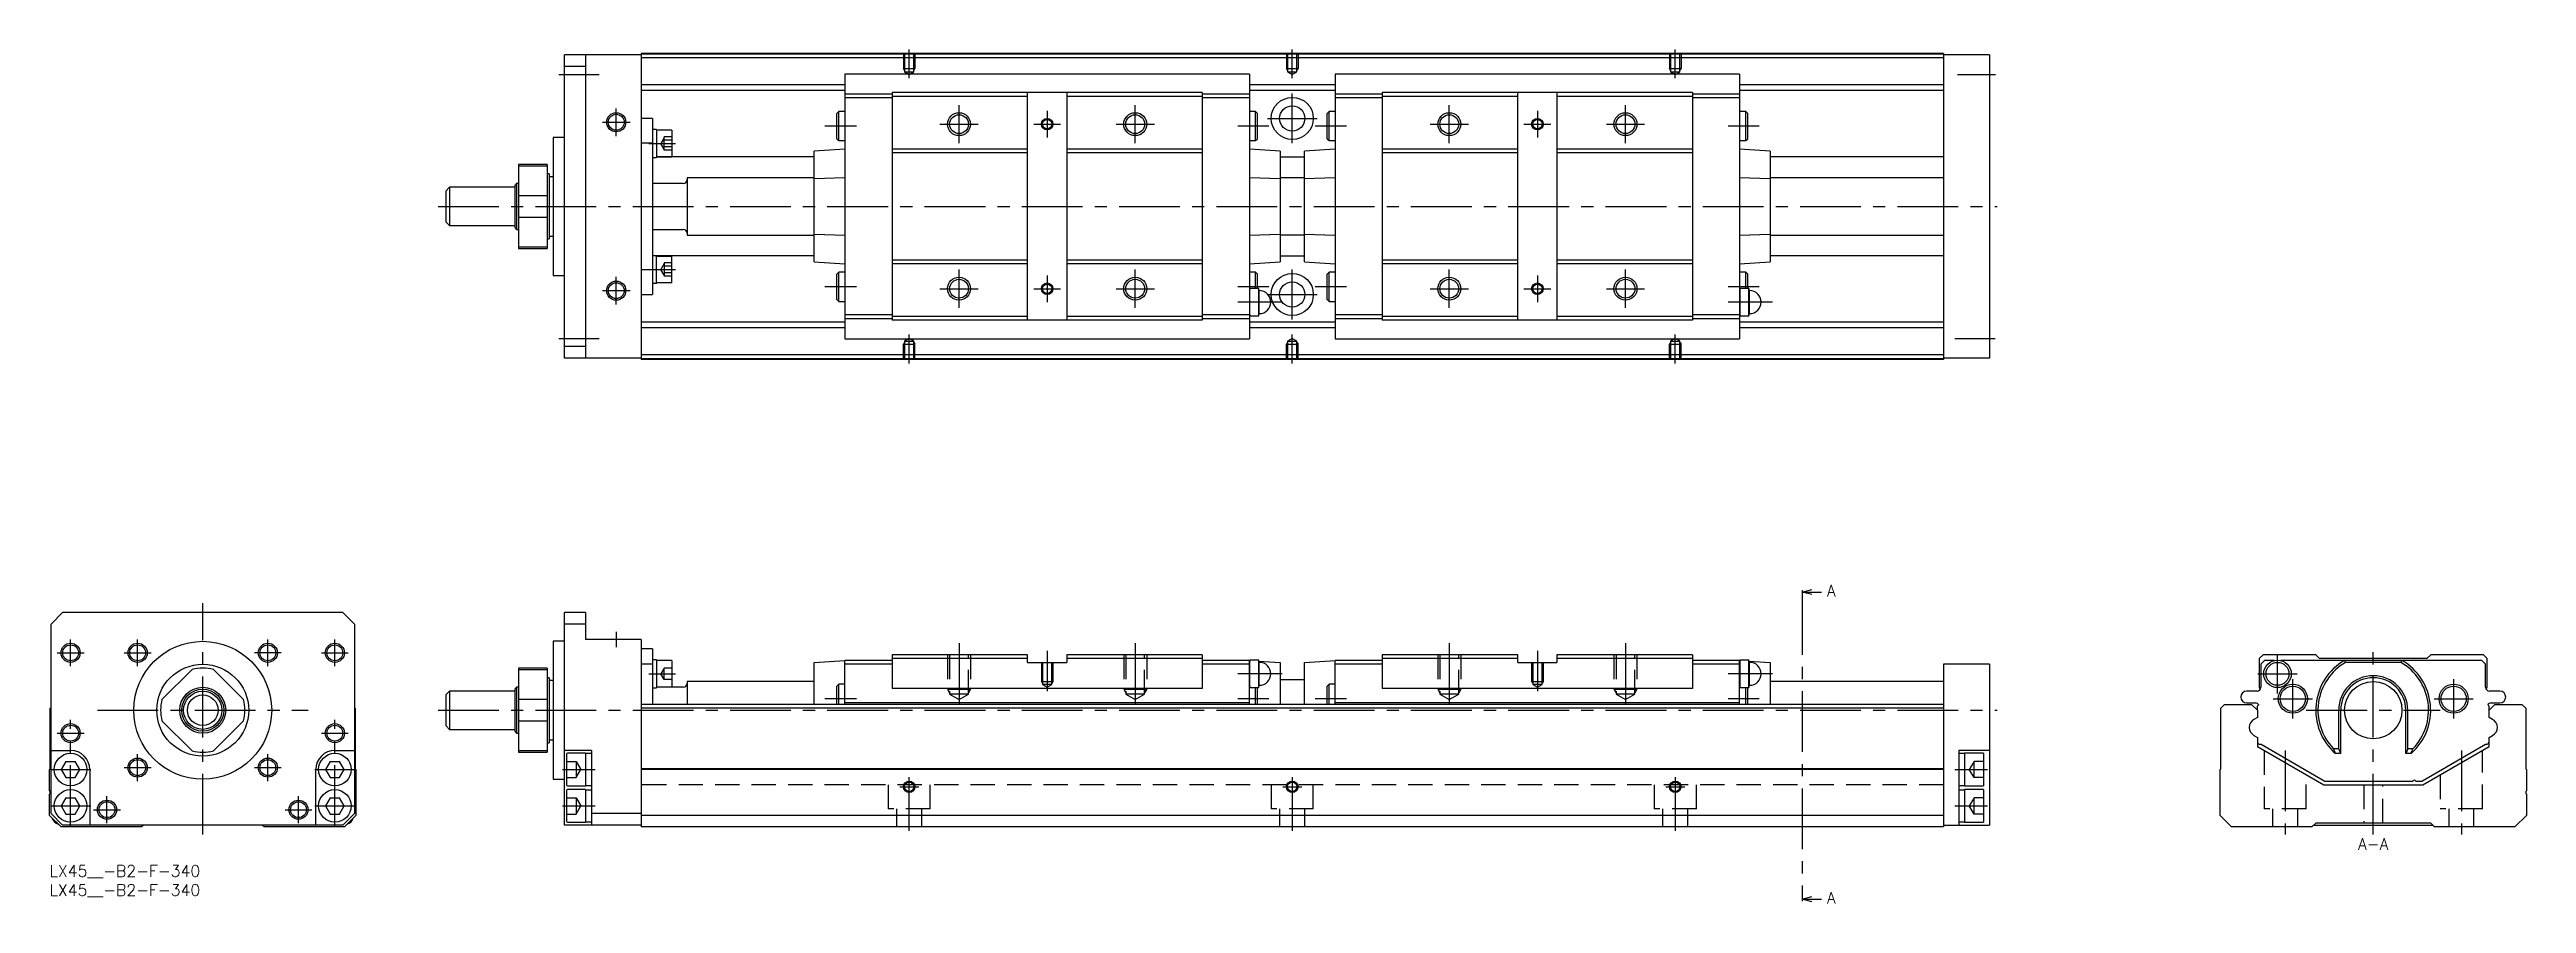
# Model space of a CAD drawing. Extents: x 0 to 647, y -10 to 213.
import ezdxf

# ---------------------------------------------------------------- set-up
doc = ezdxf.new("R2010")
doc.units = 0
doc.header["$LTSCALE"] = 0.5
doc.linetypes.add('CENTER', pattern=[50.8, 31.75, -6.35, 6.35, -6.35])
doc.linetypes.add('DASHED', pattern=[19.05, 12.7, -6.35])
for name, color, linetype in [('MSM_CENTER', 1, 'CENTER'), ('MSM_CONTINUOUS', 7, 'CONTINUOUS'), ('MSM_DASHED', 4, 'DASHED'), ('MSM_NARROW', 5, 'CONTINUOUS'), ('MSM_PART_NUMBER', 7, 'CONTINUOUS')]:
    doc.layers.add(name, color=color, linetype=linetype)
doc.styles.get("Standard").update_dxf_attribs({"font": 'txt.shx', "height": 3, "bigfont": 'bigfont.shx'})

# ---------------------------------------------------------------- blocks, each defined once
blk = doc.blocks.new('*U2')
at = {"layer": 'MSM_PART_NUMBER'}
blk.add_text('LX45__-B2-F-340', height=3, dxfattribs=at).set_placement((0, -3))
blk = doc.blocks.new('*U3')
at = {"layer": 'MSM_PART_NUMBER'}
blk.add_text('LX45__-B2-F-340', height=3, dxfattribs=at).set_placement((0, -8))

msp = doc.modelspace()

# ---------------------------------------------------------------- linework, layer by layer
at = {"layer": 'MSM_CENTER'}
for p, q in [((224.46, 205.61), (224.46, 213.12)), ((324.46, 205.61), (324.46, 213.12)), ((424.46, 205.61), (424.46, 213.12)), ((132.96, 206.62), (143.46, 206.62)), ((324.46, 188.62), (324.46, 201.62)), ((498.13, 206.62), (508.08, 206.62)), ((144.33, 194.12), (151.58, 194.12)), ((147.96, 190.5), (147.96, 197.75)), ((237.46, 188.62), (237.46, 198.62)), ((260.46, 197.12), (260.46, 190.12)), ((283.46, 188.62), (283.46, 198.62)), ((317.96, 195.12), (330.96, 195.12)), ((365.46, 188.62), (365.46, 198.62)), ((388.46, 197.12), (388.46, 190.12)), ((411.46, 188.62), (411.46, 198.62)), ((156.46, 188.58), (163.46, 188.58)), ((210.66, 193.12), (202.45, 193.12)), ((232.46, 193.62), (242.46, 193.62)), ((256.96, 193.62), (263.96, 193.62)), ((278.46, 193.62), (288.46, 193.62)), ((318.36, 193.12), (310.26, 193.12)), ((338.66, 193.12), (330.45, 193.12)), ((360.46, 193.62), (370.46, 193.62)), ((384.96, 193.62), (391.96, 193.62)), ((406.46, 193.62), (416.46, 193.62)), ((446.36, 193.12), (438.26, 193.12)), ((101.46, 172.12), (508.46, 172.12)), ((156.46, 155.67), (163.46, 155.67)), ((237.46, 145.62), (237.46, 155.62)), ((283.46, 145.62), (283.46, 155.62)), ((324.46, 142.62), (324.46, 155.62)), ((365.46, 145.62), (365.46, 155.62)), ((411.46, 145.62), (411.46, 155.62)), ((144.33, 150.12), (151.58, 150.12)), ((147.96, 146.5), (147.96, 153.75)), ((210.66, 151.12), (202.45, 151.12)), ((232.46, 150.62), (242.46, 150.62)), ((256.96, 150.62), (263.96, 150.62)), ((260.46, 154.12), (260.46, 147.12)), ((278.46, 150.62), (288.46, 150.62)), ((318.36, 151.12), (310.26, 151.12)), ((317.96, 149.12), (330.96, 149.12)), ((338.66, 151.12), (330.45, 151.12)), ((360.46, 150.62), (370.46, 150.62)), ((384.96, 150.62), (391.96, 150.62)), ((388.46, 154.12), (388.46, 147.12)), ((406.46, 150.62), (416.46, 150.62)), ((446.36, 151.12), (438.26, 151.12)), ((321.86, 147.12), (310.26, 147.12)), ((449.86, 147.12), (438.26, 147.12)), ((132.96, 137.62), (143.46, 137.62)), ((224.46, 131.12), (224.46, 138.63)), ((324.46, 131.12), (324.46, 138.63)), ((424.46, 131.12), (424.46, 138.63)), ((497.46, 137.62), (507.96, 137.62)), ((40, 8), (40, 68.5)), ((457.62, 70.87), (457.62, -8.37)), ((5.5, 52), (5.5, 59)), ((23, 52), (23, 59)), ((57, 52), (57, 59)), ((74.5, 52), (74.5, 59)), ((147.96, 61), (147.96, 57)), ((2, 55.5), (9, 55.5)), ((19.5, 55.5), (26.5, 55.5)), ((60.5, 55.5), (53.5, 55.5)), ((71, 55.5), (78, 55.5)), ((237.46, 58), (237.46, 40.3)), ((260.46, 56), (260.46, 45.5)), ((283.46, 58), (283.46, 40.3)), ((365.46, 58), (365.46, 40.3)), ((388.46, 56), (388.46, 45.5)), ((411.46, 58), (411.46, 40.3)), ((581.69, 44.87), (581.69, 55.13)), ((606.69, 8), (606.69, 56)), ((156.46, 50), (163.46, 50)), ((321.86, 50), (310.26, 50)), ((449.86, 50), (438.26, 50)), ((576.57, 50), (586.82, 50)), ((585.69, 38.37), (585.69, 48.63)), ((627.69, 38.37), (627.69, 48.63)), ((12.5, 40.5), (67.5, 40.5)), ((101.46, 40.5), (508.46, 40.5)), ((210.66, 43.5), (202.45, 43.5)), ((318.36, 43.5), (310.26, 43.5)), ((338.66, 43.5), (330.45, 43.5)), ((446.36, 43.5), (438.26, 43.5)), ((580.57, 43.5), (590.82, 43.5)), ((589.19, 40.5), (624.19, 40.5)), ((622.57, 43.5), (632.82, 43.5)), ((2, 34.5), (9, 34.5)), ((5.5, 10.25), (5.5, 38)), ((71, 34.5), (78, 34.5)), ((74.5, 10.25), (74.5, 38)), ((23, 22), (23, 29)), ((57, 22), (57, 29)), ((583.69, 29.97), (583.69, 8)), ((629.69, 29.97), (629.69, 8)), ((0.25, 25), (10.75, 25)), ((19.5, 25.5), (26.5, 25.5)), ((53.5, 25.5), (60.5, 25.5)), ((69.25, 25), (79.75, 25)), ((133.96, 25), (142.46, 25)), ((221.96, 20.5), (226.96, 20.5)), ((224.46, 9), (224.46, 23)), ((321.96, 20.5), (326.96, 20.5)), ((324.46, 23), (324.46, 9)), ((421.96, 20.5), (426.96, 20.5)), ((424.46, 23), (424.46, 9)), ((497.46, 25), (505.96, 25)), ((0.25, 15.5), (10.75, 15.5)), ((11.5, 14.5), (18.5, 14.5)), ((15, 11), (15, 18)), ((61.5, 14.5), (68.5, 14.5)), ((65, 11), (65, 18)), ((69.25, 15.5), (79.75, 15.5)), ((133.96, 15.5), (142.46, 15.5)), ((497.46, 15.5), (505.96, 15.5))]:
    msp.add_line(p, q, dxfattribs=at)
at = {"layer": 'MSM_CONTINUOUS'}
for p, q in [((154.46, 211.72), (134.46, 211.72)), ((134.46, 132.52), (134.46, 211.72)), ((139.96, 208.72), (134.46, 208.72)), ((139.96, 211.72), (139.96, 132.52)), ((494.46, 212.12), (154.46, 212.12)), ((154.46, 212.12), (154.46, 132.12)), ((494.46, 211.92), (154.46, 211.92)), ((494.46, 210.92), (154.46, 210.92)), ((494.46, 212.12), (494.46, 132.12)), ((506.46, 211.72), (494.46, 211.72)), ((506.46, 211.72), (506.46, 132.52)), ((207.66, 203.87), (154.46, 203.87)), ((207.66, 202.37), (154.46, 202.37)), ((313.26, 206.72), (207.66, 206.72)), ((207.66, 206.72), (207.66, 137.52)), ((219.96, 201.47), (207.66, 201.47)), ((300.96, 201.87), (219.96, 201.87)), ((219.96, 201.87), (219.96, 142.37)), ((255.36, 200.87), (219.96, 200.87)), ((255.36, 142.37), (255.36, 201.87)), ((265.56, 201.87), (265.56, 142.37)), ((300.96, 200.87), (265.56, 200.87)), ((300.96, 201.87), (300.96, 142.37)), ((313.26, 201.47), (300.96, 201.47)), ((313.26, 206.72), (313.26, 137.52)), ((335.66, 203.87), (313.26, 203.87)), ((335.66, 202.37), (313.26, 202.37)), ((441.26, 206.72), (335.66, 206.72)), ((335.66, 206.72), (335.66, 137.52)), ((347.96, 201.47), (335.66, 201.47)), ((428.96, 201.87), (347.96, 201.87)), ((347.96, 201.87), (347.96, 142.37)), ((383.36, 200.87), (347.96, 200.87)), ((383.36, 142.37), (383.36, 201.87)), ((393.56, 201.87), (393.56, 142.37)), ((428.96, 200.87), (393.56, 200.87)), ((428.96, 201.87), (428.96, 142.37)), ((441.26, 201.47), (428.96, 201.47)), ((441.26, 206.72), (441.26, 137.52)), ((494.46, 203.87), (441.26, 203.87)), ((494.46, 202.37), (441.26, 202.37)), ((157.46, 195.12), (154.46, 195.12)), ((157.46, 195.12), (157.46, 149.12)), ((206.06, 196.92), (205.56, 196.42)), ((205.56, 189.82), (205.56, 196.42)), ((206.06, 189.32), (206.06, 196.92)), ((207.66, 196.92), (206.06, 196.92)), ((219.96, 200.47), (207.66, 200.47)), ((313.26, 200.47), (300.96, 200.47)), ((314.86, 196.92), (313.26, 196.92)), ((315.36, 196.42), (314.86, 196.92)), ((314.86, 189.32), (314.86, 196.92)), ((315.36, 189.82), (315.36, 196.42)), ((334.06, 196.92), (333.56, 196.42)), ((333.56, 189.82), (333.56, 196.42)), ((334.06, 189.32), (334.06, 196.92)), ((335.66, 196.92), (334.06, 196.92)), ((347.96, 200.47), (335.66, 200.47)), ((441.26, 200.47), (428.96, 200.47)), ((442.86, 196.92), (441.26, 196.92)), ((443.36, 196.42), (442.86, 196.92)), ((442.86, 189.32), (442.86, 196.92)), ((443.36, 189.82), (443.36, 196.42)), ((131.46, 190.12), (131.46, 154.12)), ((134.46, 190.12), (131.46, 190.12)), ((157.46, 188.65), (154.46, 188.65)), ((158.46, 192.23), (157.46, 192.23)), ((158.46, 192.23), (158.46, 184.93)), ((162.46, 192.08), (158.46, 192.08)), ((162.46, 192.08), (162.46, 185.08)), ((205.56, 189.82), (206.06, 189.32)), ((206.06, 189.32), (207.66, 189.32)), ((313.26, 189.32), (314.86, 189.32)), ((314.86, 189.32), (315.36, 189.82)), ((333.56, 189.82), (334.06, 189.32)), ((334.06, 189.32), (335.66, 189.32)), ((441.26, 189.32), (442.86, 189.32)), ((442.86, 189.32), (443.36, 189.82)), ((129.96, 183.12), (122.46, 183.12)), ((122.46, 183.12), (122.46, 161.12)), ((122.46, 182.76), (129.96, 182.76)), ((129.96, 183.12), (129.96, 161.12)), ((157.46, 184.93), (158.46, 184.93)), ((158.46, 185.08), (162.46, 185.08)), ((199.66, 185.05), (158.46, 185.05)), ((207.66, 187.12), (199.66, 186.57)), ((199.66, 157.68), (199.66, 186.57)), ((255.36, 187.12), (219.96, 187.12)), ((255.36, 186.12), (219.96, 186.12)), ((300.96, 187.12), (265.56, 187.12)), ((300.96, 186.12), (265.56, 186.12)), ((321.26, 186.57), (313.26, 187.12)), ((321.26, 186.57), (321.26, 157.68)), ((321.26, 185.05), (327.66, 185.05)), ((335.66, 187.12), (327.66, 186.57)), ((327.66, 157.68), (327.66, 186.57)), ((383.36, 187.12), (347.96, 187.12)), ((383.36, 186.12), (347.96, 186.12)), ((428.96, 187.12), (393.56, 187.12)), ((428.96, 186.12), (393.56, 186.12)), ((449.26, 186.57), (441.26, 187.12)), ((449.26, 186.57), (449.26, 157.68)), ((494.46, 185.05), (449.26, 185.05)), ((104.46, 177.12), (103.46, 176.12)), ((103.46, 176.12), (103.46, 168.12)), ((121.46, 177.12), (104.46, 177.12)), ((104.46, 177.12), (104.46, 167.12)), ((121.96, 178.12), (121.46, 177.62)), ((121.46, 177.62), (121.46, 166.62)), ((122.46, 178.12), (121.96, 178.12)), ((121.96, 178.12), (121.96, 166.12)), ((129.96, 174.92), (122.46, 174.92)), ((130.46, 180.62), (129.96, 180.62)), ((130.46, 180.62), (130.46, 163.62)), ((131.46, 179.87), (130.46, 179.87)), ((165.46, 178.12), (157.46, 178.12)), ((166.46, 179.62), (166.46, 164.62)), ((199.66, 179.62), (166.46, 179.62)), ((207.66, 179.61), (199.66, 179.36)), ((321.26, 179.36), (313.26, 179.61)), ((327.66, 179.61), (321.26, 179.61)), ((335.66, 179.61), (327.66, 179.36)), ((449.26, 179.36), (441.26, 179.61)), ((494.46, 179.62), (449.26, 179.62)), ((122.46, 169.33), (129.96, 169.33)), ((103.46, 168.12), (104.46, 167.12)), ((104.46, 167.12), (121.46, 167.12)), ((121.46, 166.62), (121.96, 166.12)), ((121.96, 166.12), (122.46, 166.12)), ((129.96, 163.62), (130.46, 163.62)), ((130.46, 164.37), (131.46, 164.37)), ((157.46, 166.12), (165.46, 166.12)), ((166.46, 164.62), (199.66, 164.62)), ((199.66, 164.89), (207.66, 164.64)), ((313.26, 164.64), (321.26, 164.89)), ((327.66, 164.64), (321.26, 164.64)), ((327.66, 164.89), (335.66, 164.64)), ((441.26, 164.64), (449.26, 164.89)), ((449.26, 164.62), (494.46, 164.62)), ((129.96, 161.49), (122.46, 161.49)), ((122.46, 161.12), (129.96, 161.12)), ((157.46, 155.6), (154.46, 155.6)), ((157.46, 159.32), (158.46, 159.32)), ((158.46, 152.02), (158.46, 159.32)), ((199.66, 159.2), (158.46, 159.2)), ((158.46, 159.17), (162.46, 159.17)), ((162.46, 152.17), (162.46, 159.17)), ((199.66, 157.68), (207.66, 157.12)), ((255.36, 158.12), (219.96, 158.12)), ((255.36, 157.12), (219.96, 157.12)), ((300.96, 158.12), (265.56, 158.12)), ((300.96, 157.12), (265.56, 157.12)), ((313.26, 157.12), (321.26, 157.68)), ((321.26, 159.2), (327.66, 159.2)), ((327.66, 157.68), (335.66, 157.12)), ((383.36, 158.12), (347.96, 158.12)), ((383.36, 157.12), (347.96, 157.12)), ((428.96, 158.12), (393.56, 158.12)), ((428.96, 157.12), (393.56, 157.12)), ((441.26, 157.12), (449.26, 157.68)), ((494.46, 159.2), (449.26, 159.2)), ((131.46, 154.12), (134.46, 154.12)), ((154.46, 149.12), (157.46, 149.12)), ((158.46, 152.02), (157.46, 152.02)), ((162.46, 152.17), (158.46, 152.17)), ((206.06, 154.92), (205.56, 154.42)), ((205.56, 147.82), (205.56, 154.42)), ((206.06, 147.32), (206.06, 154.92)), ((207.66, 154.92), (206.06, 154.92)), ((314.86, 154.92), (313.26, 154.92)), ((313.42, 150.72), (313.26, 150.12)), ((313.42, 143.52), (313.42, 150.72)), ((315.7, 150.72), (313.42, 150.72)), ((315.36, 154.42), (314.86, 154.92)), ((314.86, 150.72), (314.86, 154.92)), ((315.36, 150.72), (315.36, 154.42)), ((315.7, 143.52), (315.7, 150.72)), ((315.86, 150.12), (315.7, 150.72)), ((315.86, 144.12), (315.86, 150.12)), ((334.06, 154.92), (333.56, 154.42)), ((333.56, 147.82), (333.56, 154.42)), ((334.06, 147.32), (334.06, 154.92)), ((335.66, 154.92), (334.06, 154.92)), ((442.86, 154.92), (441.26, 154.92)), ((441.42, 150.72), (441.26, 150.12)), ((441.42, 143.52), (441.42, 150.72)), ((443.7, 150.72), (441.42, 150.72)), ((443.36, 154.42), (442.86, 154.92)), ((442.86, 150.72), (442.86, 154.92)), ((443.36, 150.72), (443.36, 154.42)), ((443.7, 143.52), (443.7, 150.72)), ((443.86, 150.12), (443.7, 150.72)), ((443.86, 144.12), (443.86, 150.12)), ((205.56, 147.82), (206.06, 147.32)), ((206.06, 147.32), (207.66, 147.32)), ((219.96, 143.77), (207.66, 143.77)), ((219.96, 142.77), (207.66, 142.77)), ((255.36, 143.37), (219.96, 143.37)), ((300.96, 142.37), (219.96, 142.37)), ((300.96, 143.37), (265.56, 143.37)), ((313.26, 143.77), (300.96, 143.77)), ((313.26, 142.77), (300.96, 142.77)), ((313.26, 144.12), (313.42, 143.52)), ((313.42, 143.52), (315.7, 143.52)), ((315.7, 143.52), (315.86, 144.12)), ((333.56, 147.82), (334.06, 147.32)), ((334.06, 147.32), (335.66, 147.32)), ((347.96, 143.77), (335.66, 143.77)), ((347.96, 142.77), (335.66, 142.77)), ((383.36, 143.37), (347.96, 143.37)), ((428.96, 142.37), (347.96, 142.37)), ((428.96, 143.37), (393.56, 143.37)), ((441.26, 143.77), (428.96, 143.77)), ((441.26, 142.77), (428.96, 142.77)), ((441.26, 144.12), (441.42, 143.52)), ((441.42, 143.52), (443.7, 143.52)), ((443.7, 143.52), (443.86, 144.12)), ((207.66, 141.87), (154.46, 141.87)), ((207.66, 140.37), (154.46, 140.37)), ((207.66, 137.52), (313.26, 137.52)), ((335.66, 141.87), (313.26, 141.87)), ((335.66, 140.37), (313.26, 140.37)), ((335.66, 137.52), (441.26, 137.52)), ((494.46, 141.87), (441.26, 141.87)), ((494.46, 140.37), (441.26, 140.37)), ((139.96, 135.52), (134.46, 135.52)), ((154.46, 132.52), (134.46, 132.52)), ((494.46, 133.32), (154.46, 133.32)), ((494.46, 132.32), (154.46, 132.32)), ((494.46, 132.12), (154.46, 132.12)), ((506.46, 132.52), (494.46, 132.52)), ((457.62, 71.37), (460.12, 72.04)), ((457.62, 71.87), (457.62, 70.87)), ((457.62, 71.37), (462.62, 71.37)), ((460.12, 70.7), (457.62, 71.37)), ((3.4, 66), (0.4, 63)), ((76.6, 66), (3.4, 66)), ((79.6, 63), (76.6, 66)), ((139.96, 66), (134.46, 66)), ((134.46, 10.5), (134.46, 66)), ((139.96, 66), (139.96, 59)), ((0.4, 13.5), (0.4, 63)), ((79.6, 63), (79.6, 13.5)), ((134.46, 58.5), (131.46, 58.5)), ((131.46, 58.5), (131.46, 22.5)), ((139.96, 63), (134.46, 63)), ((154.46, 59), (139.96, 59)), ((154.46, 59), (154.46, 10)), ((157.46, 56.5), (154.46, 56.5)), ((157.46, 52.5), (154.46, 52.5)), ((157.46, 56.5), (157.46, 42)), ((158.46, 53.65), (157.46, 53.65)), ((158.46, 53.65), (158.46, 46.35)), ((162.46, 53.5), (158.46, 53.5)), ((162.46, 53.5), (162.46, 46.5)), ((199.66, 53), (207.66, 53.5)), ((199.66, 42), (199.66, 53)), ((219.96, 53.5), (207.66, 53.5)), ((207.66, 42), (207.66, 53.5)), ((219.96, 52.5), (207.66, 52.5)), ((255.36, 55), (219.96, 55)), ((219.96, 55), (219.96, 46.15)), ((255.36, 54), (219.96, 54)), ((255.36, 53), (255.36, 55)), ((255.36, 53), (265.56, 53)), ((265.56, 55), (265.56, 53)), ((300.96, 55), (265.56, 55)), ((300.96, 54), (265.56, 54)), ((300.96, 55), (300.96, 46.15)), ((313.26, 53.5), (300.96, 53.5)), ((313.26, 52.5), (300.96, 52.5)), ((313.42, 53.6), (313.26, 53)), ((313.26, 53.5), (313.39, 53.49)), ((313.26, 42), (313.26, 53.5)), ((313.42, 46.4), (313.42, 53.6)), ((315.7, 53.6), (313.42, 53.6)), ((315.86, 53), (315.7, 53.6)), ((315.7, 46.4), (315.7, 53.6)), ((315.77, 53.34), (321.26, 53)), ((315.86, 47), (315.86, 53)), ((321.26, 53), (321.26, 42)), ((327.66, 53), (335.66, 53.5)), ((327.66, 42), (327.66, 53)), ((347.96, 53.5), (335.66, 53.5)), ((335.66, 42), (335.66, 53.5)), ((347.96, 52.5), (335.66, 52.5)), ((383.36, 55), (347.96, 55)), ((347.96, 55), (347.96, 46.15)), ((383.36, 54), (347.96, 54)), ((383.36, 53), (383.36, 55)), ((383.36, 53), (393.56, 53)), ((393.56, 55), (393.56, 53)), ((428.96, 55), (393.56, 55)), ((428.96, 54), (393.56, 54)), ((428.96, 55), (428.96, 46.15)), ((441.26, 53.5), (428.96, 53.5)), ((441.26, 52.5), (428.96, 52.5)), ((441.42, 53.6), (441.26, 53)), ((441.26, 53.5), (441.39, 53.49)), ((441.26, 42), (441.26, 53.5)), ((441.42, 46.4), (441.42, 53.6)), ((443.7, 53.6), (441.42, 53.6)), ((443.86, 53), (443.7, 53.6)), ((443.7, 46.4), (443.7, 53.6)), ((443.77, 53.34), (449.26, 53)), ((443.86, 47), (443.86, 53)), ((449.26, 53), (449.26, 42)), ((506.46, 52.5), (494.46, 52.5)), ((494.46, 52.5), (494.46, 10)), ((506.46, 52.5), (506.46, 10.5)), ((577.94, 55), (576.94, 54)), ((576.94, 54), (576.94, 46.62)), ((578.34, 53.5), (577.34, 52.5)), ((577.34, 52.5), (577.34, 46.5)), ((591.69, 55), (577.94, 55)), ((580.85, 53.5), (578.34, 53.5)), ((635.04, 53.5), (582.54, 53.5)), ((592.69, 54), (591.69, 55)), ((620.69, 54), (592.69, 54)), ((599.21, 53.5), (599.46, 53)), ((613.92, 53), (599.46, 53)), ((613.92, 53), (614.18, 53.5)), ((621.69, 55), (620.69, 54)), ((635.44, 55), (621.69, 55)), ((636.04, 52.5), (635.04, 53.5)), ((636.44, 54), (635.44, 55)), ((636.04, 46.5), (636.04, 52.5)), ((636.44, 46.62), (636.44, 54)), ((37.2, 51.14), (29.36, 43.3)), ((50.64, 43.3), (42.8, 51.14)), ((104.46, 45.5), (103.46, 44.5)), ((121.46, 45.5), (104.46, 45.5)), ((104.46, 45.5), (104.46, 35.5)), ((121.96, 46.5), (121.46, 46)), ((121.46, 46), (121.46, 35)), ((122.46, 46.5), (121.96, 46.5)), ((121.96, 46.5), (121.96, 34.5)), ((129.96, 51.5), (122.46, 51.5)), ((122.46, 51.5), (122.46, 29.5)), ((122.46, 51.14), (129.96, 51.14)), ((129.96, 51.5), (129.96, 29.5)), ((130.46, 49), (129.96, 49)), ((130.46, 49), (130.46, 32)), ((131.46, 48.25), (130.46, 48.25)), ((157.46, 46.35), (158.46, 46.35)), ((165.46, 46.5), (158.46, 46.5)), ((166.46, 48), (166.46, 42)), ((199.66, 48), (166.46, 48)), ((206.06, 47.3), (205.56, 46.8)), ((205.56, 42), (205.56, 46.8)), ((206.06, 42), (206.06, 47.3)), ((207.66, 47.3), (206.06, 47.3)), ((300.96, 46.15), (219.96, 46.15)), ((313.26, 47), (313.42, 46.4)), ((313.42, 46.4), (315.7, 46.4)), ((314.86, 42), (314.86, 46.4)), ((315.36, 42), (315.36, 46.4)), ((315.7, 46.4), (315.86, 47)), ((327.66, 48.4), (321.26, 48.4)), ((334.06, 47.3), (333.56, 46.8)), ((333.56, 42), (333.56, 46.8)), ((334.06, 42), (334.06, 47.3)), ((335.66, 47.3), (334.06, 47.3)), ((428.96, 46.15), (347.96, 46.15)), ((441.26, 47), (441.42, 46.4)), ((441.42, 46.4), (443.7, 46.4)), ((442.86, 42), (442.86, 46.4)), ((443.36, 42), (443.36, 46.4)), ((443.7, 46.4), (443.86, 47)), ((494.46, 48), (449.26, 48)), ((576.34, 45.5), (573.64, 45.5)), ((639.74, 45.5), (637.04, 45.5)), ((0.2, 41), (0.4, 41.2)), ((0.2, 25.2), (0.2, 41)), ((79.6, 41.2), (79.8, 41)), ((79.8, 41), (79.8, 25.2)), ((103.46, 44.5), (103.46, 36.5)), ((129.96, 43.3), (122.46, 43.3)), ((494.46, 42), (154.46, 42)), ((494.46, 41), (154.46, 41)), ((313.26, 42.4), (207.66, 42.4)), ((441.26, 42.4), (335.66, 42.4)), ((566.89, 41), (567.89, 42)), ((566.89, 25.2), (566.89, 41)), ((567.89, 42), (574.94, 42)), ((573.64, 42.4), (575.94, 42.4)), ((574.94, 42), (576.44, 40.5)), ((576.39, 41.2), (576.39, 40.55)), ((576.44, 40.5), (576.44, 38.61)), ((597.69, 30.44), (597.69, 40.5)), ((598.19, 29.22), (598.19, 40.5)), ((615.19, 29.22), (615.19, 40.5)), ((615.69, 30.44), (615.69, 40.5)), ((636.94, 40.5), (638.44, 42)), ((636.94, 38.61), (636.94, 40.5)), ((636.99, 40.55), (636.99, 41.2)), ((637.44, 42.4), (639.74, 42.4)), ((638.44, 42), (645.49, 42)), ((645.49, 42), (646.49, 41)), ((646.49, 41), (646.49, 25.2)), ((29.36, 37.7), (37.2, 29.86)), ((42.8, 29.86), (50.64, 37.7)), ((103.46, 36.5), (104.46, 35.5)), ((104.46, 35.5), (121.46, 35.5)), ((121.46, 35), (121.96, 34.5)), ((121.96, 34.5), (122.46, 34.5)), ((122.46, 37.7), (129.96, 37.7)), ((130.46, 32.75), (131.46, 32.75)), ((576.44, 38.61), (575.55, 38.1)), ((575.55, 33.9), (576.44, 33.39)), ((576.44, 33.39), (576.44, 31)), ((637.84, 38.1), (636.94, 38.61)), ((636.94, 33.39), (637.84, 33.9)), ((636.94, 31), (636.94, 33.39)), ((0.4, 30), (5.5, 30)), ((4.27, 27.12), (3.05, 25)), ((4.27, 27.12), (6.73, 27.12)), ((7.95, 25), (6.73, 27.12)), ((73.27, 27.12), (72.05, 25)), ((73.27, 27.12), (75.73, 27.12)), ((74.5, 30), (79.6, 30)), ((76.95, 25), (75.73, 27.12)), ((129.96, 29.86), (122.46, 29.86)), ((122.46, 29.5), (129.96, 29.5)), ((129.96, 32), (130.46, 32)), ((141.46, 30), (134.46, 30)), ((134.96, 29), (134.96, 21)), ((139.96, 29.25), (135.21, 29.25)), ((139.96, 29.25), (139.96, 20.75)), ((141.46, 29.15), (139.96, 29.15)), ((141.46, 30), (141.46, 10.5)), ((498.46, 30), (498.46, 10.5)), ((506.46, 30), (498.46, 30)), ((499.96, 29.15), (498.46, 29.15)), ((504.96, 29.25), (499.96, 29.25)), ((499.96, 29.25), (499.96, 20.75)), ((504.96, 29.25), (504.96, 20.75)), ((576.44, 31), (593.76, 21)), ((577.19, 31.61), (577.39, 31.61)), ((577.39, 31.61), (594.03, 22)), ((597.69, 30.44), (596.33, 30.44)), ((598.19, 29.22), (596.81, 29.22)), ((598.19, 29.22), (597.69, 30.44)), ((615.69, 30.44), (615.19, 29.22)), ((616.58, 29.22), (615.19, 29.22)), ((617.05, 30.44), (615.69, 30.44)), ((619.35, 22), (635.99, 31.61)), ((619.62, 21), (636.94, 31)), ((635.99, 31.61), (636.19, 31.61)), ((0, 25), (0.2, 25.2)), ((0, 19.4), (0, 25)), ((3.05, 25), (4.27, 22.88)), ((4.27, 22.88), (6.73, 22.88)), ((6.73, 22.88), (7.95, 25)), ((10.5, 25), (10.5, 10.5)), ((69.5, 10.5), (69.5, 25)), ((72.05, 25), (73.27, 22.88)), ((73.27, 22.88), (75.73, 22.88)), ((75.73, 22.88), (76.95, 25)), ((79.8, 25.2), (80, 25)), ((80, 25), (80, 13)), ((131.46, 22.5), (134.46, 22.5)), ((134.96, 19.5), (134.96, 11.5)), ((135.21, 20.75), (139.96, 20.75)), ((139.96, 19.75), (135.21, 19.75)), ((139.96, 20.85), (141.46, 20.85)), ((139.96, 19.75), (139.96, 11.25)), ((141.46, 19.65), (139.96, 19.65)), ((494.46, 25.2), (154.46, 25.2)), ((494.46, 25), (154.46, 25)), ((498.46, 20.85), (499.96, 20.85)), ((499.96, 19.65), (498.46, 19.65)), ((499.96, 20.75), (504.96, 20.75)), ((504.96, 19.75), (499.96, 19.75)), ((499.96, 19.75), (499.96, 11.25)), ((504.96, 19.75), (504.96, 11.25)), ((566.69, 25), (566.89, 25.2)), ((566.69, 13), (566.69, 25)), ((593.76, 21), (619.62, 21)), ((594.03, 22), (617.04, 22)), ((617.84, 22), (619.35, 22)), ((646.49, 25.2), (646.69, 25)), ((646.69, 25), (646.69, 19.4)), ((0, 13), (0, 18.6)), ((3, 10), (0, 13)), ((3.4, 10.5), (0.4, 13.5)), ((4.27, 17.62), (3.05, 15.5)), ((3.05, 15.5), (4.27, 13.38)), ((4.27, 17.62), (6.73, 17.62)), ((4.27, 13.38), (6.73, 13.38)), ((7.95, 15.5), (6.73, 17.62)), ((6.73, 13.38), (7.95, 15.5)), ((73.27, 17.62), (72.05, 15.5)), ((72.05, 15.5), (73.27, 13.38)), ((73.27, 17.62), (75.73, 17.62)), ((73.27, 13.38), (75.73, 13.38)), ((76.95, 15.5), (75.73, 17.62)), ((75.73, 13.38), (76.95, 15.5)), ((79.6, 13.5), (76.6, 10.5)), ((80, 13), (77, 10)), ((154.46, 13.5), (141.46, 13.5)), ((494.46, 13), (154.46, 13)), ((569.69, 10), (566.69, 13)), ((646.69, 13), (643.69, 10)), ((646.69, 18.6), (646.69, 13)), ((24, 10), (3, 10)), ((76.6, 10.5), (3.4, 10.5)), ((24.5, 10.5), (24, 10)), ((56, 10), (55.5, 10.5)), ((77, 10), (56, 10)), ((154.46, 10.5), (134.46, 10.5)), ((135.21, 11.25), (139.96, 11.25)), ((139.96, 11.35), (141.46, 11.35)), ((494.46, 10), (154.46, 10)), ((494.46, 10.5), (506.46, 10.5)), ((498.46, 11.35), (499.96, 11.35)), ((499.96, 11.25), (504.96, 11.25)), ((590.69, 10), (569.69, 10)), ((591.69, 11), (590.69, 10)), ((591.19, 10.5), (622.19, 10.5)), ((621.69, 11), (591.69, 11)), ((622.69, 10), (621.69, 11)), ((643.69, 10), (622.69, 10)), ((457.62, -8.87), (460.12, -8.2)), ((457.62, -8.37), (457.62, -9.37)), ((457.62, -8.87), (462.62, -8.87)), ((460.12, -9.54), (457.62, -8.87))]:
    msp.add_line(p, q, dxfattribs=at)
for centre, radius in [((324.46, 195.12), 5.5), ((147.96, 194.12), 2.07), ((237.46, 193.62), 2.46), ((260.46, 193.62), 1.23), ((283.46, 193.62), 2.46), ((324.46, 195.12), 3.3), ((365.46, 193.62), 2.46), ((388.46, 193.62), 1.23), ((411.46, 193.62), 2.46), ((147.96, 150.12), 2.07), ((237.46, 150.62), 2.46), ((260.46, 150.62), 1.23), ((283.46, 150.62), 2.46), ((324.46, 149.12), 5.5), ((324.46, 149.12), 3.3), ((365.46, 150.62), 2.46), ((388.46, 150.62), 1.23), ((411.46, 150.62), 2.46), ((40, 40.5), 18), ((5.5, 55.5), 2.07), ((23, 55.5), 2.07), ((40, 40.5), 12), ((57, 55.5), 2.07), ((74.5, 55.5), 2.07), ((581.69, 50), 3.6), ((581.69, 50), 3), ((40, 40.5), 6), ((40, 40.5), 5.5), ((40, 40.5), 5), ((585.69, 43.5), 3.8), ((585.69, 43.5), 3.3), ((606.69, 40.5), 7.5), ((627.69, 43.5), 3.8), ((627.69, 43.5), 3.3), ((40, 40.5), 4), ((5.5, 34.5), 2.07), ((74.5, 34.5), 2.07), ((5.5, 25), 4.25), ((23, 25.5), 2.07), ((57, 25.5), 2.07), ((74.5, 25), 4.25), ((5.5, 15.5), 4.25), ((74.5, 15.5), 4.25), ((224.46, 20.5), 1.23), ((324.46, 20.5), 1.23), ((424.46, 20.5), 1.23), ((15, 14.5), 2.07), ((65, 14.5), 2.07)]:
    msp.add_circle(centre, radius, dxfattribs=at)
for centre, radius, start, end in [((165.46, 179.12), 1, 270, 0), ((165.46, 165.12), 1, 0, 90), ((315.86, 147.12), 3, 270, 90), ((443.86, 147.12), 3, 270, 90), ((315.86, 50), 3, 270, 90), ((443.86, 50), 3, 270, 90), ((606.69, 40.5), 15, 119.92643, 228.76392), ((606.69, 40.5), 14.44, 120.05097, 224.15139), ((606.69, 40.5), 14.44, 315.84861, 59.94903), ((606.69, 40.5), 15, 311.23608, 60.07357), ((40, 40.5), 11, 75.27264, 104.72736), ((165.46, 47.5), 1, 270, 0), ((573.64, 43.95), 1.55, 90, 270), ((576.34, 46.5), 1, 270, 0), ((577.44, 46.62), 0.5, 180, 251.07258), ((606.69, 40.5), 9, 0, 180), ((606.69, 40.5), 8.5, 0, 180), ((637.04, 46.5), 1, 180, 270), ((635.94, 46.62), 0.5, 289.00551, 0), ((639.74, 43.95), 1.55, 270, 90), ((40, 40.5), 11, 165.27264, 194.72736), ((40, 40.5), 11, 345.27264, 14.72736), ((575.94, 41.4), 1, 30.09191, 90), ((577.19, 41.2), 0.8, 118.74892, 180), ((637.44, 41.4), 1, 90, 149.90809), ((636.19, 41.2), 0.8, 0, 61.25108), ((576.85, 35.85), 2.6, 120.00003, 176.58933), ((576.85, 36.15), 2.6, 183.41067, 239.99996), ((636.54, 35.85), 2.6, 3.41067, 59.99996), ((636.54, 36.15), 2.6, 300.00004, 356.58933), ((5.5, 25), 5, 0, 90), ((40, 40.5), 11, 255.27264, 284.72736), ((74.5, 25), 5, 90, 180), ((135.21, 29), 0.25, 90, 180), ((577.19, 32.41), 0.8, 200.37237, 270), ((608.92, 34.62), 13.26, 198.36858, 204.03004), ((604.4, 34.65), 13.33, 335.98509, 341.61629), ((636.19, 32.41), 0.8, 270, 339.63587), ((135.21, 21), 0.25, 180, 270), ((135.21, 19.5), 0.25, 90, 180), ((617.44, 21.7), 0.5, 36.8699, 143.1301), ((-0.3, 19), 0.5, 306.8699, 53.1301), ((646.99, 19), 0.5, 126.8699, 233.1301), ((3.4, 13.5), 3, 201.81505, 248.18495), ((76.6, 13.5), 3, 291.81368, 338.18632), ((135.21, 11.5), 0.25, 180, 270)]:
    msp.add_arc(centre, radius, start, end, dxfattribs=at)
at = {"layer": 'MSM_DASHED'}
for p, q in [((222.96, 212.12), (222.96, 208.12)), ((222.96, 208.12), (225.96, 208.12)), ((223.23, 207.66), (222.96, 208.12)), ((223.23, 212.12), (223.23, 207.32)), ((223.23, 207.32), (224.27, 206.72)), ((223.23, 207.32), (225.69, 207.32)), ((224.65, 206.72), (225.69, 207.32)), ((225.69, 207.32), (225.69, 212.12)), ((225.69, 207.66), (225.96, 208.12)), ((225.96, 212.12), (225.96, 208.12)), ((322.96, 212.12), (322.96, 208.12)), ((322.96, 208.12), (325.96, 208.12)), ((323.23, 207.66), (322.96, 208.12)), ((323.23, 212.12), (323.23, 207.32)), ((323.23, 207.32), (324.46, 206.61)), ((323.23, 207.32), (325.69, 207.32)), ((324.46, 206.61), (325.69, 207.32)), ((325.69, 207.32), (325.69, 212.12)), ((325.69, 207.66), (325.96, 208.12)), ((325.96, 212.12), (325.96, 208.12)), ((422.96, 212.12), (422.96, 208.12)), ((422.96, 208.12), (425.96, 208.12)), ((423.23, 207.66), (422.96, 208.12)), ((423.23, 212.12), (423.23, 207.32)), ((423.23, 207.32), (424.27, 206.72)), ((423.23, 207.32), (425.69, 207.32)), ((424.65, 206.72), (425.69, 207.32)), ((425.69, 207.32), (425.69, 212.12)), ((425.69, 207.66), (425.96, 208.12)), ((425.96, 212.12), (425.96, 208.12)), ((160.46, 190.08), (159.59, 188.58)), ((160.46, 187.08), (159.59, 188.58)), ((160.46, 186.85), (160.46, 190.31)), ((162.46, 190.31), (160.46, 190.31)), ((162.46, 189.45), (160.46, 189.45)), ((162.46, 187.71), (160.46, 187.71)), ((162.46, 186.85), (160.46, 186.85)), ((160.46, 157.17), (159.59, 155.67)), ((160.46, 154.17), (159.59, 155.67)), ((160.46, 157.4), (160.46, 153.94)), ((162.46, 157.4), (160.46, 157.4)), ((162.46, 156.54), (160.46, 156.54)), ((162.46, 154.8), (160.46, 154.8)), ((162.46, 153.94), (160.46, 153.94)), ((223.23, 136.59), (222.96, 136.12)), ((222.96, 132.12), (222.96, 136.12)), ((222.96, 136.12), (225.96, 136.12)), ((224.27, 137.52), (223.23, 136.92)), ((223.23, 136.92), (223.23, 132.12)), ((223.23, 136.92), (225.69, 136.92)), ((225.69, 136.92), (224.65, 137.52)), ((225.69, 132.12), (225.69, 136.92)), ((225.69, 136.59), (225.96, 136.12)), ((225.96, 132.12), (225.96, 136.12)), ((323.23, 136.59), (322.96, 136.12)), ((322.96, 132.12), (322.96, 136.12)), ((322.96, 136.12), (325.96, 136.12)), ((324.46, 137.63), (323.23, 136.92)), ((323.23, 136.92), (323.23, 132.12)), ((323.23, 136.92), (325.69, 136.92)), ((325.69, 136.92), (324.46, 137.63)), ((325.69, 132.12), (325.69, 136.92)), ((325.69, 136.59), (325.96, 136.12)), ((325.96, 132.12), (325.96, 136.12)), ((423.23, 136.59), (422.96, 136.12)), ((422.96, 132.12), (422.96, 136.12)), ((422.96, 136.12), (425.96, 136.12)), ((424.27, 137.52), (423.23, 136.92)), ((423.23, 136.92), (423.23, 132.12)), ((423.23, 136.92), (425.69, 136.92)), ((425.69, 136.92), (424.65, 137.52)), ((425.69, 132.12), (425.69, 136.92)), ((425.69, 136.59), (425.96, 136.12)), ((425.96, 132.12), (425.96, 136.12)), ((234.46, 55), (234.46, 46)), ((235, 55), (235, 44.72)), ((239.92, 44.72), (239.92, 55)), ((240.46, 55), (240.46, 46)), ((258.96, 53), (258.96, 48)), ((259.23, 53), (259.23, 47.21)), ((261.69, 47.21), (261.69, 53)), ((261.96, 53), (261.96, 48)), ((280.46, 55), (280.46, 46)), ((281, 55), (281, 44.72)), ((285.92, 44.72), (285.92, 55)), ((286.46, 55), (286.46, 46)), ((362.46, 55), (362.46, 46)), ((363, 55), (363, 44.72)), ((367.92, 44.72), (367.92, 55)), ((368.46, 55), (368.46, 46)), ((386.96, 53), (386.96, 48)), ((387.23, 53), (387.23, 47.21)), ((389.69, 47.21), (389.69, 53)), ((389.96, 53), (389.96, 48)), ((408.46, 55), (408.46, 46)), ((409, 55), (409, 44.72)), ((413.92, 44.72), (413.92, 55)), ((414.46, 55), (414.46, 46)), ((160.46, 51.5), (159.59, 50)), ((160.46, 48.5), (159.59, 50)), ((160.46, 48.5), (160.46, 51.5)), ((162.46, 51.5), (160.46, 51.5)), ((160.46, 50), (162.46, 50)), ((162.46, 48.5), (160.46, 48.5)), ((234.46, 46), (235, 45.06)), ((234.46, 46), (240.46, 46)), ((240.46, 46), (239.92, 45.06)), ((258.96, 48), (261.96, 48)), ((258.96, 48), (259.23, 47.53)), ((259.23, 47.21), (260.46, 46.5)), ((261.69, 47.21), (259.23, 47.21)), ((260.46, 46.5), (261.69, 47.21)), ((261.96, 48), (261.69, 47.53)), ((280.46, 46), (286.46, 46)), ((280.46, 46), (281, 45.06)), ((286.46, 46), (285.92, 45.06)), ((362.46, 46), (363, 45.06)), ((362.46, 46), (368.46, 46)), ((368.46, 46), (367.92, 45.06)), ((386.96, 48), (389.96, 48)), ((386.96, 48), (387.23, 47.53)), ((387.23, 47.21), (388.46, 46.5)), ((389.69, 47.21), (387.23, 47.21)), ((388.46, 46.5), (389.69, 47.21)), ((389.96, 48), (389.69, 47.53)), ((408.46, 46), (414.46, 46)), ((408.46, 46), (409, 45.06)), ((414.46, 46), (413.92, 45.06)), ((239.92, 44.72), (235, 44.72)), ((235, 44.72), (237.46, 43.3)), ((237.46, 43.3), (239.92, 44.72)), ((281, 44.72), (283.46, 43.3)), ((285.92, 44.72), (281, 44.72)), ((283.46, 43.3), (285.92, 44.72)), ((367.92, 44.72), (363, 44.72)), ((363, 44.72), (365.46, 43.3)), ((365.46, 43.3), (367.92, 44.72)), ((409, 44.72), (411.46, 43.3)), ((413.92, 44.72), (409, 44.72)), ((411.46, 43.3), (413.92, 44.72)), ((134.96, 27.12), (137.46, 27.12)), ((137.46, 27.12), (137.46, 22.88)), ((137.46, 27.12), (138.69, 25)), ((502.46, 27.12), (501.23, 25)), ((504.96, 27.12), (502.46, 27.12)), ((502.46, 22.88), (502.46, 27.12)), ((578.19, 29.99), (578.19, 14.7)), ((635.19, 14.7), (635.19, 29.99)), ((134.96, 25), (137.46, 25)), ((134.96, 22.88), (137.46, 22.88)), ((137.46, 22.88), (138.69, 25)), ((494.46, 25.2), (154.46, 25.2)), ((494.46, 25), (154.46, 25)), ((494.46, 21), (154.46, 21)), ((218.96, 21), (218.96, 14.7)), ((229.96, 14.7), (229.96, 21)), ((318.96, 21), (318.96, 14.7)), ((329.96, 14.7), (329.96, 21)), ((418.96, 21), (418.96, 14.7)), ((429.96, 14.7), (429.96, 21)), ((502.46, 22.88), (501.23, 25)), ((502.46, 25), (504.96, 25)), ((504.96, 22.88), (502.46, 22.88)), ((589.19, 14.7), (589.19, 23.64)), ((604.19, 21), (604.19, 11)), ((609.19, 11), (609.19, 21)), ((624.19, 23.64), (624.19, 14.7)), ((134.96, 17.62), (137.46, 17.62)), ((134.96, 15.5), (137.46, 15.5)), ((134.96, 13.38), (137.46, 13.38)), ((137.46, 17.62), (138.69, 15.5)), ((137.46, 17.62), (137.46, 13.38)), ((137.46, 13.38), (138.69, 15.5)), ((229.96, 14.7), (218.96, 14.7)), ((221.16, 14.7), (221.16, 10)), ((227.76, 10), (227.76, 14.7)), ((329.96, 14.7), (318.96, 14.7)), ((321.16, 14.7), (321.16, 10)), ((327.76, 10), (327.76, 14.7)), ((429.96, 14.7), (418.96, 14.7)), ((421.16, 14.7), (421.16, 10)), ((427.76, 10), (427.76, 14.7)), ((502.46, 17.62), (501.23, 15.5)), ((502.46, 13.38), (501.23, 15.5)), ((502.46, 13.38), (502.46, 17.62)), ((504.96, 17.62), (502.46, 17.62)), ((502.46, 15.5), (504.96, 15.5)), ((504.96, 13.38), (502.46, 13.38)), ((589.19, 14.7), (578.19, 14.7)), ((580.39, 14.7), (580.39, 10)), ((586.99, 10), (586.99, 14.7)), ((635.19, 14.7), (624.19, 14.7)), ((626.39, 14.7), (626.39, 10)), ((632.99, 10), (632.99, 14.7))]:
    msp.add_line(p, q, dxfattribs=at)
at = {"layer": 'MSM_NARROW'}
for centre, radius in [((147.96, 194.12), 2.5), ((237.46, 193.62), 3), ((260.46, 193.62), 1.5), ((283.46, 193.62), 3), ((365.46, 193.62), 3), ((388.46, 193.62), 1.5), ((411.46, 193.62), 3), ((147.96, 150.12), 2.5), ((237.46, 150.62), 3), ((260.46, 150.62), 1.5), ((283.46, 150.62), 3), ((365.46, 150.62), 3), ((388.46, 150.62), 1.5), ((411.46, 150.62), 3), ((5.5, 55.5), 2.5), ((23, 55.5), 2.5), ((57, 55.5), 2.5), ((74.5, 55.5), 2.5), ((5.5, 34.5), 2.5), ((74.5, 34.5), 2.5), ((23, 25.5), 2.5), ((57, 25.5), 2.5), ((224.46, 20.5), 1.5), ((324.46, 20.5), 1.5), ((424.46, 20.5), 1.5), ((15, 14.5), 2.5), ((65, 14.5), 2.5)]:
    msp.add_circle(centre, radius, dxfattribs=at)

# ---------------------------------------------------------------- block references
at = {"layer": 'MSM_CONTINUOUS'}
for name in ['*U2', '*U3']:
    msp.add_blockref(name, (0, 0), dxfattribs=at)

# ---------------------------------------------------------------- texts
at = {"layer": 'MSM_PART_NUMBER'}
for s, p in [('A', (464.04, 70.24)), ('A-A', (602.69, 4.04)), ('A', (464.04, -10))]:
    msp.add_text(s, height=3, dxfattribs=at).set_placement(p)

doc.saveas('drawing.dxf')
